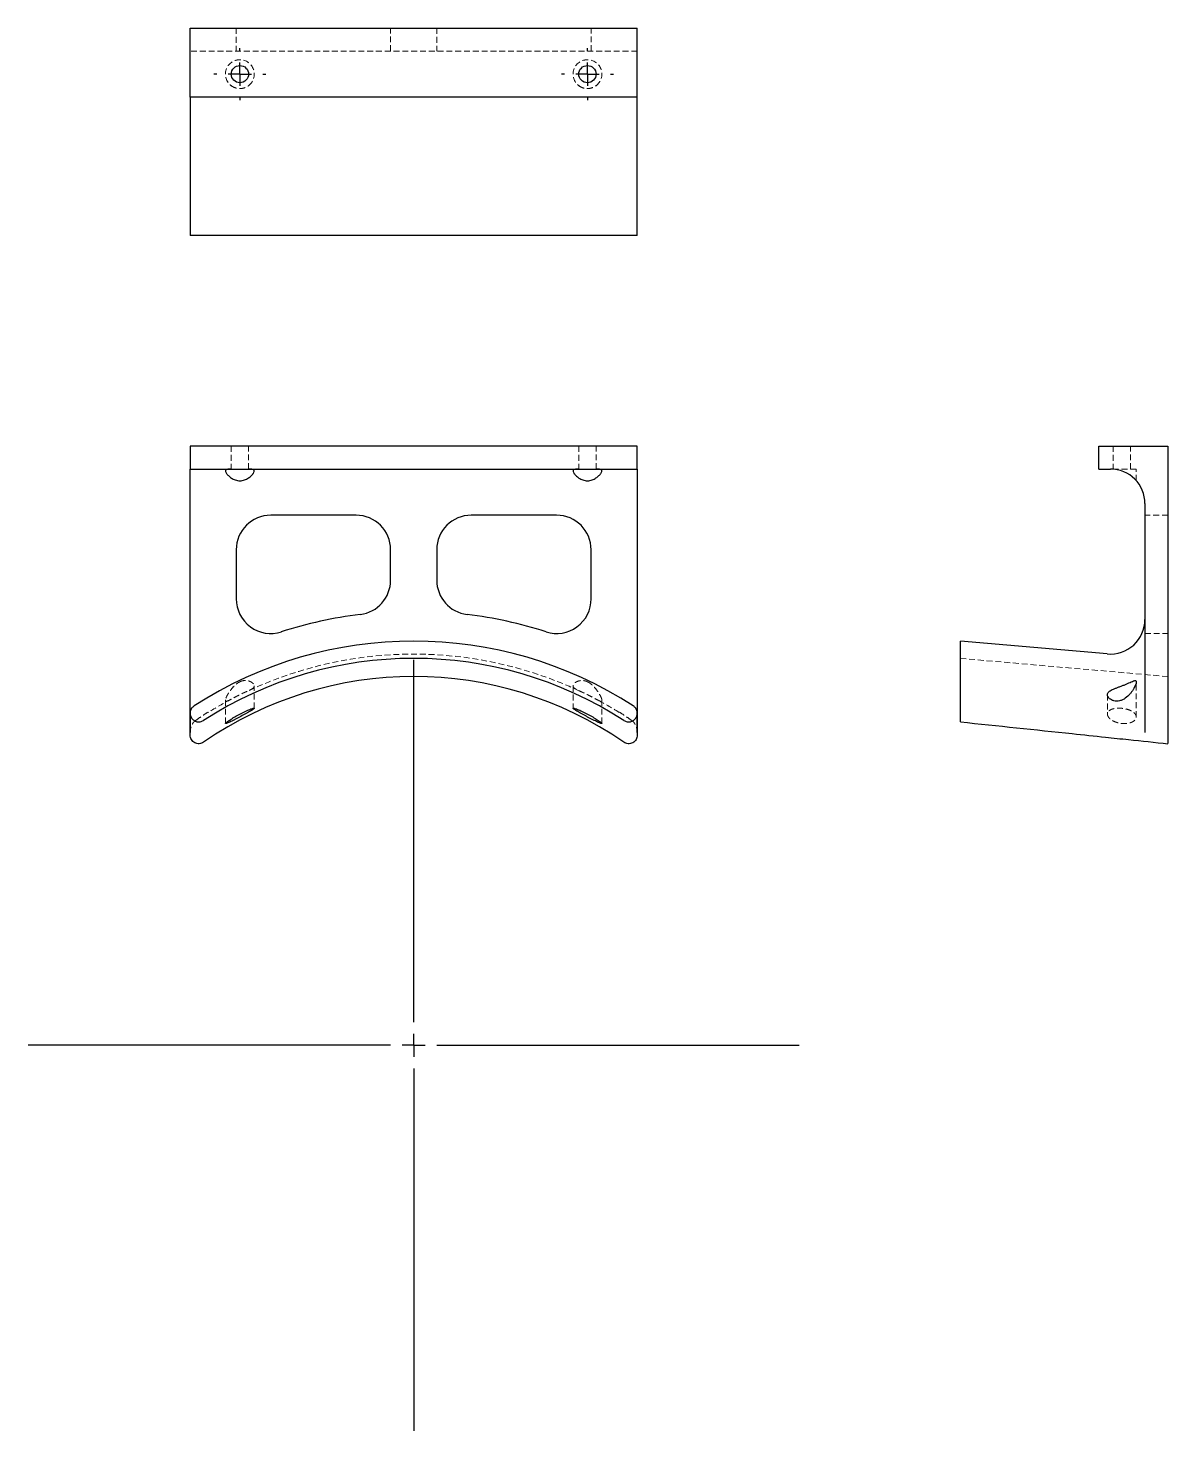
# Model space of a CAD drawing. Header units: millimetres. Extents: x -1 to 246, y -123 to 181.
import ezdxf

# ---------------------------------------------------------------- set-up
doc = ezdxf.new("R2010")
doc.units = ezdxf.units.MM
doc.linetypes.add('HIDDEN', pattern=[1.905, 1.27, -0.635])
doc.layers.add('10', color=7, linetype='Continuous')

# ---------------------------------------------------------------- blocks, each defined once
blk = doc.blocks.new('SW_CENTERMARKSYMBOL_0')
at = {"layer": '10', "color": 0}
for p, q in [((0, 5), (0, 83.42)), ((-5, 0), (-83.42, 0)), ((0, 0), (-2.5, 0)), ((0, 0), (0, 2.5)), ((0, 0), (0, -2.5)), ((0, 0), (2.5, 0)), ((5, 0), (83.42, 0)), ((0, -5), (0, -83.42))]:
    blk.add_line(p, q, dxfattribs=at)
blk = doc.blocks.new('SW_CENTERMARKSYMBOL_1')
at = {"layer": '10', "color": 0}
for p, q in [((0, 5), (0, 5.62)), ((-5, 0), (-5.62, 0)), ((0, 0), (-2.5, 0)), ((0, 0), (0, 2.5)), ((0, 0), (0, -2.5)), ((0, 0), (2.5, 0)), ((5, 0), (5.62, 0)), ((0, -5), (0, -5.62))]:
    blk.add_line(p, q, dxfattribs=at)
blk = doc.blocks.new('SW_CENTERMARKSYMBOL_2')
at = {"layer": '10', "color": 0}
for p, q in [((0, 5), (0, 5.62)), ((-5, 0), (-5.62, 0)), ((0, 0), (-2.5, 0)), ((0, 0), (0, 2.5)), ((0, 0), (0, -2.5)), ((0, 0), (2.5, 0)), ((5, 0), (5.62, 0)), ((0, -5), (0, -5.62))]:
    blk.add_line(p, q, dxfattribs=at)

msp = doc.modelspace()

# ---------------------------------------------------------------- linework, layer by layer
at = {"color": 7, "linetype": 'Continuous', "lineweight": 25}
for p, q in [((33.99, 165.56), (33.99, 180.52)), ((33.99, 180.52), (130.72, 180.52)), ((130.72, 165.56), (130.72, 180.52)), ((130.72, 165.56), (33.99, 165.56)), ((129.87, 135.65), (34.85, 135.65)), ((130.72, 90.1), (33.99, 90.1)), ((33.99, 90.1), (33.99, 85.12)), ((130.72, 85.12), (130.72, 90.1)), ((230.56, 85.12), (230.56, 90.1)), ((230.56, 90.1), (245.52, 90.1)), ((245.52, 90.1), (245.52, 27.58)), ((33.99, 85.12), (130.72, 85.12)), ((33.99, 77.64), (33.99, 85.12)), ((130.72, 85.12), (130.72, 77.64)), ((230.56, 85.12), (233.06, 85.12)), ((33.99, 38.86), (33.99, 77.64)), ((130.72, 77.64), (130.72, 38.86)), ((240.54, 77.64), (240.54, 38.86)), ((69.89, 75.14), (51.45, 75.14)), ((113.27, 75.14), (94.82, 75.14)), ((43.97, 67.67), (43.97, 57.04)), ((77.37, 61.1), (77.37, 67.67)), ((87.34, 67.67), (87.34, 61.1)), ((120.75, 57.04), (120.75, 67.67)), ((232.41, 45.13), (200.65, 47.91)), ((200.65, 33.88), (200.65, 47.91)), ((33.99, 36.6), (33.99, 38.86)), ((33.99, 28.11), (33.99, 36.6)), ((130.72, 38.86), (130.72, 36.6)), ((130.72, 36.6), (130.72, 28.11)), ((240.54, 38.86), (240.54, 36.6)), ((240.54, 36.6), (240.54, 28.11)), ((33.99, 27.58), (33.99, 28.11)), ((130.72, 28.11), (130.72, 27.58))]:
    msp.add_line(p, q, dxfattribs=at)
at = {"color": 7, "linetype": 'HIDDEN', "lineweight": 18}
for p, q in [((43.97, 180.52), (43.97, 175.54)), ((77.37, 175.54), (77.37, 180.52)), ((87.34, 180.52), (87.34, 175.54)), ((120.75, 175.54), (120.75, 180.52)), ((130.72, 175.54), (33.99, 175.54)), ((33.99, 175.49), (33.99, 165.56)), ((44.91, 173.65), (44.76, 173.67)), ((120.1, 173.65), (119.95, 173.67)), ((130.72, 165.56), (130.72, 175.49)), ((42.89, 90.1), (42.89, 85.12)), ((46.63, 85.12), (46.63, 90.1)), ((118.08, 90.1), (118.08, 85.12)), ((121.82, 85.12), (121.82, 90.1)), ((233.68, 90.1), (233.68, 85.12)), ((237.42, 85.12), (237.42, 90.1)), ((41.65, 85.12), (41.65, 84.68)), ((47.88, 84.69), (47.88, 85.12)), ((116.83, 85.12), (116.83, 84.68)), ((123.07, 84.69), (123.07, 85.12)), ((238.67, 85.12), (233.06, 85.12)), ((238.67, 82.6), (238.67, 85.12)), ((245.52, 75.14), (240.54, 75.14)), ((240.54, 49.56), (245.52, 49.56)), ((245.52, 40.24), (200.65, 44.17)), ((47.88, 33.36), (47.88, 38.23)), ((116.83, 38.23), (116.83, 33.36)), ((238.67, 31.51), (238.67, 39.11)), ((41.65, 35.18), (41.65, 30.09)), ((123.07, 30.11), (123.07, 35.18)), ((232.43, 36.32), (232.43, 32.13)), ((126.83, 32.56), (126.79, 32.5)), ((34.01, 28.43), (33.99, 28.11)), ((130.72, 28.11), (130.7, 28.43))]:
    msp.add_line(p, q, dxfattribs=at)
at = {"color": 7, "linetype": 'Continuous', "lineweight": 25}
for centre in [(44.76, 170.55), (119.95, 170.55)]:
    msp.add_circle(centre, 1.87, dxfattribs=at)
at = {"color": 7, "linetype": 'HIDDEN', "lineweight": 18}
for centre, radius, start, end in [((44.76, 170.55), 3.12, 306.8699, 233.1301), ((119.95, 170.55), 3.12, 306.8699, 233.1301), ((82.36, -39.53), 84.63, 65.0208, 114.9688), ((82.36, -39.53), 84.63, 117.7746, 121.6716), ((82.36, -39.53), 84.63, 58.3284, 62.207)]:
    msp.add_arc(centre, radius, start, end, dxfattribs=at)
at = {"color": 7, "linetype": 'Continuous', "lineweight": 25}
for centre, radius, start, end in [((233.06, 77.64), 7.48, 0, 90), ((51.45, 67.67), 7.48, 90, 180), ((69.89, 67.67), 7.48, 0, 90), ((94.82, 67.67), 7.48, 90, 180), ((113.27, 67.67), 7.48, 0, 90), ((69.89, 61.1), 7.48, 277.061, 0), ((94.82, 61.1), 7.48, 180, 262.939), ((51.45, 57.04), 7.48, 180, 287.7495), ((113.27, 57.04), 7.48, 252.2505, 0), ((82.36, -39.53), 93.92, 97.061, 107.7495), ((82.36, -39.53), 93.92, 72.2505, 82.939), ((233.06, 52.58), 7.48, 265, 0), ((82.36, -39.53), 87.44, 57.0893, 122.9107), ((82.36, -39.53), 83.7, 57.0769, 122.9231), ((82.36, -39.53), 79.77, 55.274, 124.7259)]:
    msp.add_arc(centre, radius, start, end, dxfattribs=at)
at = {"color": 7, "linetype": 'HIDDEN', "lineweight": 18}
for points, knots in [([(44.76, 173.67), (44.59, 173.66), (44.27, 173.64), (43.99, 173.57), (43.87, 173.53)], [0, 0, 0, 0, 0.53785, 1, 1, 1, 1]), ([(119.95, 173.67), (119.72, 173.66), (119.44, 173.66), (119.16, 173.55), (119.11, 173.54)], [0, 0, 0, 0, 0.818808, 1, 1, 1, 1]), ([(42.89, 168.06), (43.17, 167.85), (43.46, 167.7), (43.93, 167.54), (44.09, 167.5), (44.41, 167.45), (44.58, 167.44), (45.07, 167.43), (45.4, 167.48), (45.89, 167.64), (46.05, 167.7), (46.35, 167.86), (46.49, 167.95), (46.63, 168.06)], [0, 0, 0, 0, 0.25, 0.25, 0.375, 0.375, 0.5, 0.5, 0.75, 0.75, 0.875, 0.875, 1, 1, 1, 1]), ([(118.08, 168.06), (118.36, 167.85), (118.66, 167.69), (119.31, 167.48), (119.64, 167.43), (120.3, 167.44), (120.63, 167.49), (121.09, 167.65), (121.25, 167.71), (121.54, 167.87), (121.68, 167.95), (121.82, 168.06)], [0, 0, 0, 0, 0.25, 0.25, 0.5, 0.5, 0.75, 0.75, 0.875, 0.875, 1, 1, 1, 1]), ([(44.76, 39.11), (44.56, 39.01), (44.36, 38.89), (44, 38.63), (43.83, 38.48), (43.34, 38.03), (43.07, 37.71), (42.69, 37.22), (42.57, 37.06), (42.36, 36.74), (42.26, 36.58), (42.07, 36.27), (41.99, 36.12), (41.85, 35.83), (41.79, 35.69), (41.69, 35.44), (41.66, 35.32), (41.65, 35.18), (41.65, 35.13), (41.66, 35.06), (41.67, 35.03), (41.72, 34.95), (41.78, 34.93), (41.95, 34.93), (42.06, 34.95), (42.31, 35.05), (42.45, 35.11), (42.76, 35.27), (42.93, 35.36), (43.28, 35.55), (43.47, 35.65), (43.85, 35.85), (44.04, 35.96), (44.45, 36.16), (44.65, 36.27), (45.06, 36.47), (45.27, 36.57), (45.67, 36.76), (45.87, 36.85), (46.26, 37.02), (46.44, 37.1), (46.79, 37.26), (46.95, 37.34), (47.23, 37.49), (47.36, 37.57), (47.58, 37.72), (47.66, 37.79), (47.79, 37.94), (47.84, 38.02), (47.89, 38.18), (47.89, 38.27), (47.84, 38.43), (47.8, 38.52), (47.68, 38.69), (47.59, 38.78), (47.38, 38.94), (47.26, 39.02), (46.98, 39.17), (46.82, 39.24), (46.46, 39.34), (46.27, 39.37), (45.85, 39.39), (45.63, 39.38), (45.3, 39.31), (45.19, 39.28), (44.97, 39.2), (44.87, 39.16), (44.76, 39.11)], [0, 0, 0, 0, 0.03125, 0.03125, 0.0625, 0.0625, 0.125, 0.125, 0.15625, 0.15625, 0.1875, 0.1875, 0.21875, 0.21875, 0.25, 0.25, 0.28125, 0.28125, 0.296875, 0.296875, 0.3125, 0.3125, 0.34375, 0.34375, 0.375, 0.375, 0.40625, 0.40625, 0.4375, 0.4375, 0.46875, 0.46875, 0.5, 0.5, 0.53125, 0.53125, 0.5625, 0.5625, 0.59375, 0.59375, 0.625, 0.625, 0.65625, 0.65625, 0.6875, 0.6875, 0.71875, 0.71875, 0.75, 0.75, 0.78125, 0.78125, 0.8125, 0.8125, 0.84375, 0.84375, 0.875, 0.875, 0.90625, 0.90625, 0.9375, 0.9375, 0.96875, 0.96875, 0.984375, 0.984375, 1, 1, 1, 1]), ([(119.95, 39.11), (119.74, 39.21), (119.53, 39.29), (119.09, 39.38), (118.87, 39.39), (118.45, 39.37), (118.25, 39.34), (117.9, 39.24), (117.74, 39.17), (117.45, 39.02), (117.33, 38.94), (117.12, 38.78), (117.04, 38.69), (116.91, 38.52), (116.87, 38.43), (116.83, 38.27), (116.83, 38.18), (116.87, 38.02), (116.92, 37.94), (117.05, 37.79), (117.14, 37.72), (117.36, 37.57), (117.48, 37.49), (117.77, 37.34), (117.93, 37.26), (118.28, 37.1), (118.46, 37.02), (118.84, 36.85), (119.04, 36.76), (119.45, 36.57), (119.65, 36.47), (120.06, 36.27), (120.27, 36.16), (120.87, 35.85), (121.26, 35.64), (121.79, 35.36), (121.95, 35.27), (122.19, 35.15), (122.26, 35.12), (122.4, 35.05), (122.47, 35.02), (122.66, 34.95), (122.76, 34.93), (122.93, 34.93), (122.99, 34.95), (123.05, 35.03), (123.06, 35.06), (123.07, 35.13), (123.07, 35.18), (123.05, 35.32), (123.02, 35.43), (122.88, 35.81), (122.73, 36.11), (122.46, 36.58), (122.36, 36.74), (122.14, 37.06), (122.02, 37.22), (121.65, 37.71), (121.37, 38.03), (120.89, 38.48), (120.72, 38.63), (120.35, 38.89), (120.16, 39.01), (119.95, 39.11)], [0, 0, 0, 0, 0.03125, 0.03125, 0.0625, 0.0625, 0.09375, 0.09375, 0.125, 0.125, 0.15625, 0.15625, 0.1875, 0.1875, 0.21875, 0.21875, 0.25, 0.25, 0.28125, 0.28125, 0.3125, 0.3125, 0.34375, 0.34375, 0.375, 0.375, 0.40625, 0.40625, 0.4375, 0.4375, 0.46875, 0.46875, 0.5, 0.5, 0.5625, 0.5625, 0.59375, 0.59375, 0.609375, 0.609375, 0.625, 0.625, 0.65625, 0.65625, 0.6875, 0.6875, 0.703125, 0.703125, 0.71875, 0.71875, 0.75, 0.75, 0.8125, 0.8125, 0.84375, 0.84375, 0.875, 0.875, 0.9375, 0.9375, 0.96875, 0.96875, 1, 1, 1, 1]), ([(232.43, 32.13), (232.43, 32.33), (232.5, 32.52), (232.73, 32.78), (232.82, 32.86), (233.04, 33.01), (233.17, 33.08), (233.46, 33.2), (233.62, 33.25), (233.97, 33.33), (234.17, 33.36), (234.57, 33.4), (234.77, 33.41), (235.2, 33.4), (235.42, 33.39), (235.86, 33.34), (236.07, 33.31), (236.49, 33.22), (236.69, 33.17), (237.07, 33.04), (237.25, 32.98), (237.57, 32.83), (237.72, 32.74), (237.99, 32.57), (238.11, 32.48), (238.32, 32.29), (238.4, 32.19), (238.54, 32), (238.59, 31.9), (238.65, 31.69), (238.67, 31.59), (238.66, 31.28), (238.58, 31.08), (238.36, 30.8), (238.27, 30.71), (238.05, 30.55), (237.92, 30.47), (237.63, 30.33), (237.47, 30.27), (237.12, 30.17), (236.93, 30.13), (236.53, 30.08), (236.32, 30.06), (235.89, 30.06), (235.67, 30.07), (235.24, 30.12), (235.02, 30.16), (234.61, 30.26), (234.41, 30.32), (234.04, 30.46), (233.86, 30.54), (233.54, 30.71), (233.39, 30.8), (233.12, 30.99), (233, 31.09), (232.8, 31.29), (232.71, 31.4), (232.58, 31.61), (232.52, 31.71), (232.45, 31.92), (232.43, 32.02), (232.43, 32.13)], [0, 0, 0, 0, 0.0625, 0.0625, 0.09375, 0.09375, 0.125, 0.125, 0.15625, 0.15625, 0.1875, 0.1875, 0.21875, 0.21875, 0.25, 0.25, 0.28125, 0.28125, 0.3125, 0.3125, 0.34375, 0.34375, 0.375, 0.375, 0.40625, 0.40625, 0.4375, 0.4375, 0.46875, 0.46875, 0.5, 0.5, 0.5625, 0.5625, 0.59375, 0.59375, 0.625, 0.625, 0.65625, 0.65625, 0.6875, 0.6875, 0.71875, 0.71875, 0.75, 0.75, 0.78125, 0.78125, 0.8125, 0.8125, 0.84375, 0.84375, 0.875, 0.875, 0.90625, 0.90625, 0.9375, 0.9375, 0.96875, 0.96875, 1, 1, 1, 1]), ([(33.99, 28.11), (34.01, 28.34), (34.03, 28.83), (34.22, 29.47), (34.47, 29.98), (34.71, 30.32), (34.98, 30.61), (35.18, 30.73), (35.27, 30.79)], [0, 0, 0, 0, 0.2381774, 0.4999935, 0.6365554, 0.7703853, 0.8952958, 1, 1, 1, 1]), ([(35.27, 30.79), (35.69, 31.09), (36.52, 31.69), (37.43, 32.27), (37.88, 32.56)], [0, 0, 0, 0, 0.504431, 1, 1, 1, 1]), ([(126.83, 32.56), (127.28, 32.27), (128.19, 31.69), (129.02, 31.09), (129.44, 30.79)], [0, 0, 0, 0, 0.494909, 1, 1, 1, 1]), ([(129.44, 30.79), (129.53, 30.73), (129.73, 30.61), (130, 30.32), (130.24, 29.98), (130.49, 29.47), (130.68, 28.83), (130.71, 28.34), (130.72, 28.11)], [0, 0, 0, 0, 0.104704, 0.229615, 0.363445, 0.500006, 0.761823, 1, 1, 1, 1])]:
    msp.add_open_spline(points, degree=3, knots=knots, dxfattribs=at)
at = {"color": 7, "linetype": 'Continuous', "lineweight": 25}
for points, knots in [([(33.99, 165.56), (33.99, 164.38), (33.99, 160.39), (33.99, 150.42), (33.99, 141.64), (33.99, 135.65)], [0, 0, 0, 0, 0.119238, 0.399487, 1, 1, 1, 1]), ([(130.72, 135.65), (130.72, 141.84), (130.72, 150.82), (130.72, 160.79), (130.72, 164.58), (130.72, 165.56)], [0, 0, 0, 0, 0.62058, 0.900824, 1, 1, 1, 1]), ([(34.85, 135.65), (34.68, 135.65), (34.36, 135.65), (34.05, 135.65), (34.02, 135.65), (34, 135.65)], [0, 0, 0, 0, 0.338385, 0.676717, 1, 1, 1, 1]), ([(130.69, 135.65), (130.7, 135.65), (130.7, 135.65), (130.47, 135.65), (130.15, 135.65), (129.92, 135.65), (129.87, 135.65)], [0, 0, 0, 0, 0.210167, 0.55107, 0.891264, 1, 1, 1, 1]), ([(42.89, 85.12), (42.61, 85.12), (42.38, 85.11), (41.99, 85.05), (41.85, 85), (41.71, 84.89), (41.68, 84.84), (41.65, 84.74), (41.64, 84.69), (41.67, 84.5), (41.74, 84.36), (41.95, 84.04), (42.1, 83.87), (42.47, 83.53), (42.68, 83.35), (43.05, 83.11), (43.18, 83.03), (43.46, 82.89), (43.61, 82.82), (43.92, 82.71), (44.08, 82.66), (44.42, 82.6), (44.59, 82.58), (44.94, 82.58), (45.11, 82.6), (45.45, 82.66), (45.62, 82.71), (46.08, 82.88), (46.36, 83.03), (46.85, 83.36), (47.07, 83.53), (47.34, 83.79), (47.42, 83.87), (47.57, 84.04), (47.63, 84.12), (47.79, 84.36), (47.86, 84.5), (47.88, 84.69), (47.88, 84.74), (47.85, 84.84), (47.82, 84.89), (47.73, 84.96), (47.67, 84.99), (47.53, 85.04), (47.45, 85.06), (47.25, 85.09), (47.14, 85.1), (46.9, 85.11), (46.77, 85.12), (46.63, 85.12)], [0, 0, 0, 0, 0.0625, 0.0625, 0.125, 0.125, 0.15625, 0.15625, 0.1875, 0.1875, 0.25, 0.25, 0.3125, 0.3125, 0.375, 0.375, 0.40625, 0.40625, 0.4375, 0.4375, 0.46875, 0.46875, 0.5, 0.5, 0.53125, 0.53125, 0.5625, 0.5625, 0.625, 0.625, 0.6875, 0.6875, 0.71875, 0.71875, 0.75, 0.75, 0.8125, 0.8125, 0.84375, 0.84375, 0.875, 0.875, 0.90625, 0.90625, 0.9375, 0.9375, 0.96875, 0.96875, 1, 1, 1, 1]), ([(118.08, 85.12), (117.8, 85.12), (117.56, 85.11), (117.17, 85.05), (117.03, 85), (116.9, 84.89), (116.87, 84.84), (116.83, 84.74), (116.83, 84.69), (116.86, 84.5), (116.92, 84.36), (117.14, 84.04), (117.29, 83.87), (117.65, 83.53), (117.87, 83.35), (118.24, 83.11), (118.37, 83.03), (118.65, 82.89), (118.8, 82.82), (119.11, 82.71), (119.27, 82.66), (119.61, 82.6), (119.78, 82.58), (120.13, 82.58), (120.3, 82.6), (120.64, 82.66), (120.8, 82.71), (121.27, 82.88), (121.55, 83.03), (122.04, 83.36), (122.25, 83.53), (122.52, 83.79), (122.61, 83.87), (122.75, 84.04), (122.82, 84.12), (122.98, 84.36), (123.04, 84.5), (123.07, 84.69), (123.07, 84.74), (123.03, 84.84), (123, 84.89), (122.92, 84.96), (122.86, 84.99), (122.72, 85.04), (122.63, 85.06), (122.44, 85.09), (122.33, 85.1), (122.09, 85.11), (121.96, 85.12), (121.82, 85.12)], [0, 0, 0, 0, 0.0625, 0.0625, 0.125, 0.125, 0.15625, 0.15625, 0.1875, 0.1875, 0.25, 0.25, 0.3125, 0.3125, 0.375, 0.375, 0.40625, 0.40625, 0.4375, 0.4375, 0.46875, 0.46875, 0.5, 0.5, 0.53125, 0.53125, 0.5625, 0.5625, 0.625, 0.625, 0.6875, 0.6875, 0.71875, 0.71875, 0.75, 0.75, 0.8125, 0.8125, 0.84375, 0.84375, 0.875, 0.875, 0.90625, 0.90625, 0.9375, 0.9375, 0.96875, 0.96875, 1, 1, 1, 1]), ([(238.67, 39.11), (238.67, 39.21), (238.65, 39.29), (238.55, 39.38), (238.48, 39.39), (238.29, 39.37), (238.17, 39.34), (237.9, 39.24), (237.75, 39.17), (237.43, 39.02), (237.25, 38.94), (236.88, 38.78), (236.68, 38.69), (236.28, 38.52), (236.07, 38.43), (235.65, 38.27), (235.43, 38.18), (235, 38.02), (234.79, 37.94), (234.39, 37.79), (234.19, 37.72), (233.81, 37.57), (233.64, 37.49), (233.32, 37.34), (233.17, 37.26), (232.91, 37.1), (232.81, 37.02), (232.63, 36.85), (232.56, 36.76), (232.47, 36.57), (232.44, 36.47), (232.43, 36.27), (232.44, 36.16), (232.54, 35.85), (232.69, 35.64), (233.02, 35.36), (233.15, 35.27), (233.38, 35.15), (233.46, 35.12), (233.62, 35.05), (233.71, 35.02), (233.99, 34.95), (234.19, 34.93), (234.62, 34.93), (234.84, 34.95), (235.17, 35.03), (235.28, 35.06), (235.5, 35.13), (235.6, 35.18), (235.92, 35.32), (236.12, 35.43), (236.67, 35.81), (236.99, 36.11), (237.41, 36.58), (237.53, 36.74), (237.77, 37.06), (237.88, 37.22), (238.18, 37.71), (238.34, 38.03), (238.53, 38.48), (238.58, 38.63), (238.65, 38.89), (238.67, 39.01), (238.67, 39.11)], [0, 0, 0, 0, 0.03125, 0.03125, 0.0625, 0.0625, 0.09375, 0.09375, 0.125, 0.125, 0.15625, 0.15625, 0.1875, 0.1875, 0.21875, 0.21875, 0.25, 0.25, 0.28125, 0.28125, 0.3125, 0.3125, 0.34375, 0.34375, 0.375, 0.375, 0.40625, 0.40625, 0.4375, 0.4375, 0.46875, 0.46875, 0.5, 0.5, 0.5625, 0.5625, 0.59375, 0.59375, 0.609375, 0.609375, 0.625, 0.625, 0.65625, 0.65625, 0.6875, 0.6875, 0.703125, 0.703125, 0.71875, 0.71875, 0.75, 0.75, 0.8125, 0.8125, 0.84375, 0.84375, 0.875, 0.875, 0.9375, 0.9375, 0.96875, 0.96875, 1, 1, 1, 1]), ([(34.85, 33.88), (34.75, 33.81), (34.65, 33.73), (34.48, 33.56), (34.4, 33.47), (34.26, 33.27), (34.2, 33.16), (34.1, 32.94), (34.06, 32.82), (33.99, 32.46), (33.98, 32.21), (34.07, 31.73), (34.16, 31.5), (34.35, 31.19), (34.43, 31.09), (34.6, 30.92), (34.69, 30.84), (34.89, 30.7), (35, 30.64), (35.22, 30.54), (35.34, 30.5), (35.7, 30.42), (35.95, 30.42), (36.31, 30.48), (36.43, 30.51), (36.65, 30.6), (36.76, 30.66), (36.87, 30.73)], [0, 0, 0, 0, 0.0625, 0.0625, 0.125, 0.125, 0.1875, 0.1875, 0.25, 0.25, 0.375, 0.375, 0.5, 0.5, 0.5625, 0.5625, 0.625, 0.625, 0.6875, 0.6875, 0.75, 0.75, 0.875, 0.875, 0.9375, 0.9375, 1, 1, 1, 1]), ([(44.76, 32.13), (44.38, 31.92), (44, 31.72), (43.47, 31.41), (43.3, 31.3), (42.97, 31.1), (42.81, 31), (42.53, 30.81), (42.39, 30.72), (42.15, 30.55), (42.05, 30.47), (41.87, 30.33), (41.79, 30.27), (41.69, 30.17), (41.66, 30.13), (41.64, 30.07), (41.66, 30.06), (41.73, 30.06), (41.79, 30.07), (41.95, 30.13), (42.05, 30.16), (42.28, 30.26), (42.42, 30.32), (42.71, 30.46), (42.87, 30.54), (43.21, 30.71), (43.38, 30.79), (43.75, 30.98), (43.94, 31.08), (44.32, 31.27), (44.51, 31.37), (45.09, 31.68), (45.47, 31.89), (46.02, 32.19), (46.2, 32.28), (46.53, 32.47), (46.69, 32.56), (46.99, 32.73), (47.13, 32.82), (47.37, 32.97), (47.48, 33.04), (47.66, 33.16), (47.74, 33.21), (47.84, 33.3), (47.87, 33.34), (47.89, 33.39), (47.87, 33.4), (47.8, 33.41), (47.74, 33.4), (47.57, 33.36), (47.47, 33.33), (47.23, 33.25), (47.1, 33.2), (46.8, 33.08), (46.63, 33.02), (46.29, 32.87), (46.1, 32.78), (45.73, 32.61), (45.54, 32.52), (45.16, 32.33), (44.96, 32.23), (44.76, 32.13)], [0, 0, 0, 0, 0.0625, 0.0625, 0.09375, 0.09375, 0.125, 0.125, 0.15625, 0.15625, 0.1875, 0.1875, 0.21875, 0.21875, 0.25, 0.25, 0.28125, 0.28125, 0.3125, 0.3125, 0.34375, 0.34375, 0.375, 0.375, 0.40625, 0.40625, 0.4375, 0.4375, 0.46875, 0.46875, 0.5, 0.5, 0.5625, 0.5625, 0.59375, 0.59375, 0.625, 0.625, 0.65625, 0.65625, 0.6875, 0.6875, 0.71875, 0.71875, 0.75, 0.75, 0.78125, 0.78125, 0.8125, 0.8125, 0.84375, 0.84375, 0.875, 0.875, 0.90625, 0.90625, 0.9375, 0.9375, 0.96875, 0.96875, 1, 1, 1, 1]), ([(119.95, 32.13), (119.56, 32.33), (119.18, 32.52), (118.62, 32.78), (118.44, 32.86), (118.1, 33.01), (117.93, 33.08), (117.63, 33.2), (117.49, 33.25), (117.26, 33.33), (117.15, 33.36), (116.99, 33.4), (116.92, 33.41), (116.85, 33.4), (116.83, 33.39), (116.84, 33.34), (116.87, 33.31), (116.97, 33.22), (117.04, 33.17), (117.22, 33.04), (117.33, 32.98), (117.57, 32.83), (117.71, 32.74), (118.01, 32.57), (118.16, 32.48), (118.5, 32.29), (118.68, 32.19), (119.04, 32), (119.23, 31.9), (119.61, 31.69), (119.8, 31.59), (120.38, 31.28), (120.76, 31.08), (121.31, 30.8), (121.49, 30.71), (121.82, 30.55), (121.98, 30.47), (122.28, 30.33), (122.41, 30.27), (122.65, 30.17), (122.75, 30.13), (122.92, 30.08), (122.98, 30.06), (123.06, 30.06), (123.07, 30.07), (123.06, 30.12), (123.03, 30.16), (122.93, 30.26), (122.86, 30.32), (122.68, 30.46), (122.58, 30.54), (122.34, 30.71), (122.2, 30.8), (121.91, 30.99), (121.76, 31.09), (121.43, 31.29), (121.26, 31.4), (120.9, 31.61), (120.72, 31.71), (120.34, 31.92), (120.14, 32.02), (119.95, 32.13)], [0, 0, 0, 0, 0.0625, 0.0625, 0.09375, 0.09375, 0.125, 0.125, 0.15625, 0.15625, 0.1875, 0.1875, 0.21875, 0.21875, 0.25, 0.25, 0.28125, 0.28125, 0.3125, 0.3125, 0.34375, 0.34375, 0.375, 0.375, 0.40625, 0.40625, 0.4375, 0.4375, 0.46875, 0.46875, 0.5, 0.5, 0.5625, 0.5625, 0.59375, 0.59375, 0.625, 0.625, 0.65625, 0.65625, 0.6875, 0.6875, 0.71875, 0.71875, 0.75, 0.75, 0.78125, 0.78125, 0.8125, 0.8125, 0.84375, 0.84375, 0.875, 0.875, 0.90625, 0.90625, 0.9375, 0.9375, 0.96875, 0.96875, 1, 1, 1, 1]), ([(127.85, 30.73), (127.95, 30.66), (128.06, 30.6), (128.29, 30.52), (128.41, 30.48), (128.65, 30.44), (128.77, 30.43), (129.01, 30.43), (129.14, 30.45), (129.49, 30.52), (129.72, 30.63), (130.12, 30.9), (130.29, 31.09), (130.49, 31.39), (130.55, 31.5), (130.64, 31.73), (130.67, 31.85), (130.71, 32.09), (130.72, 32.21), (130.72, 32.46), (130.7, 32.58), (130.65, 32.82), (130.61, 32.94), (130.52, 33.16), (130.46, 33.27), (130.32, 33.47), (130.24, 33.56), (130.07, 33.73), (129.97, 33.81), (129.87, 33.88)], [0, 0, 0, 0, 0.0625, 0.0625, 0.125, 0.125, 0.1875, 0.1875, 0.25, 0.25, 0.375, 0.375, 0.5, 0.5, 0.5625, 0.5625, 0.625, 0.625, 0.6875, 0.6875, 0.75, 0.75, 0.8125, 0.8125, 0.875, 0.875, 0.9375, 0.9375, 1, 1, 1, 1]), ([(200.65, 30.45), (200.65, 30.45), (200.65, 30.42), (200.65, 30.58), (200.65, 30.93), (200.65, 31.45), (200.65, 32.06), (200.65, 32.7), (200.65, 33.3), (200.65, 33.68), (200.65, 33.84), (200.65, 33.88)], [0, 0, 0, 0, 0.039216, 0.169322, 0.299553, 0.430301, 0.561739, 0.693739, 0.825926, 0.957837, 1, 1, 1, 1]), ([(33.99, 32.31), (33.99, 31.6), (33.99, 30.21), (33.99, 28.81), (33.99, 28.11)], [0, 0, 0, 0, 0.5085736, 1, 1, 1, 1]), ([(130.72, 28.12), (130.72, 28.65), (130.72, 30.06), (130.72, 31.45), (130.72, 32.31)], [0, 0, 0, 0, 0.38203, 1, 1, 1, 1]), ([(200.65, 30.43), (208.71, 29.59), (219.17, 28.49), (231.29, 27.21), (238.18, 26.48), (242.68, 26.01), (245.52, 25.7)], [0, 0, 0, 0, 0.539063, 0.699094, 0.810364, 1, 1, 1, 1]), ([(36.91, 26.04), (36.77, 25.94), (36.62, 25.86), (36.3, 25.75), (36.14, 25.72), (35.8, 25.7), (35.63, 25.71), (35.3, 25.78), (35.14, 25.84), (34.84, 26), (34.7, 26.1), (34.46, 26.33), (34.35, 26.46), (34.09, 26.9), (33.99, 27.24), (33.99, 27.58)], [0, 0, 0, 0, 0.125, 0.125, 0.25, 0.25, 0.375, 0.375, 0.5, 0.5, 0.625, 0.625, 0.75, 0.75, 1, 1, 1, 1]), ([(130.72, 27.58), (130.72, 27.41), (130.7, 27.24), (130.61, 26.91), (130.54, 26.76), (130.37, 26.47), (130.26, 26.33), (130.02, 26.1), (129.88, 26), (129.43, 25.76), (129.09, 25.69), (128.41, 25.73), (128.08, 25.84), (127.8, 26.04)], [0, 0, 0, 0, 0.125, 0.125, 0.25, 0.25, 0.375, 0.375, 0.5, 0.5, 0.75, 0.75, 1, 1, 1, 1]), ([(245.52, 27.58), (245.52, 27.37), (245.52, 26.94), (245.52, 26.38), (245.52, 25.96), (245.52, 25.72), (245.52, 25.73), (245.52, 25.73)], [0, 0, 0, 0, 0.216197, 0.432413, 0.64807, 0.86257, 1, 1, 1, 1])]:
    msp.add_open_spline(points, degree=3, knots=knots, dxfattribs=at)

# ---------------------------------------------------------------- block references
at = {"layer": '10'}
for name, p in [('SW_CENTERMARKSYMBOL_2', (44.76, 170.55)), ('SW_CENTERMARKSYMBOL_1', (119.95, 170.55)), ('SW_CENTERMARKSYMBOL_0', (82.36, -39.53))]:
    msp.add_blockref(name, p, dxfattribs=at)

doc.saveas('drawing.dxf')
